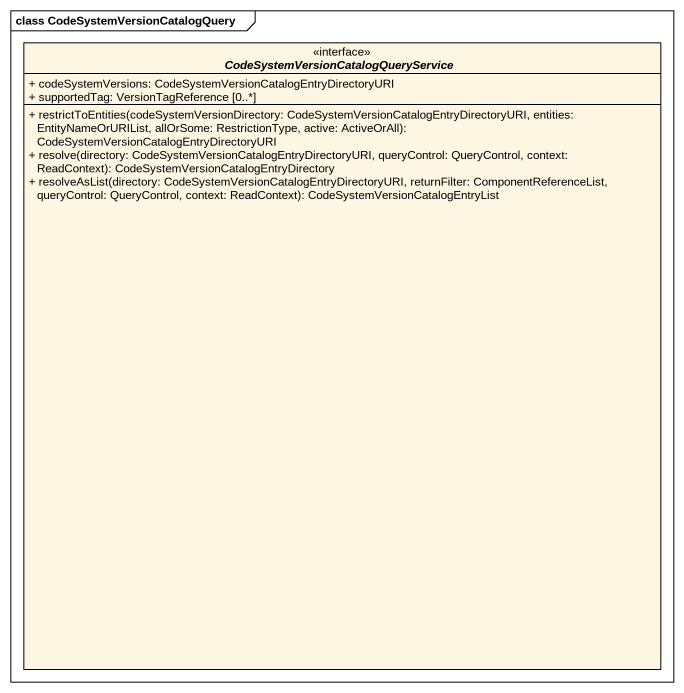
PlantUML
@startuml
mainframe class CodeSystemVersionCatalogQuery
hide circle
hide empty members
skinparam classAttributeIconSize 0
interface "CodeSystemVersionCatalogQueryService" as CodeSystemVersionCatalogQuer <<interface>> {
  + codeSystemVersions: CodeSystemVersionCatalogEntryDirectoryURI
  + supportedTag: VersionTagReference [0..*]
  + restrictToEntities(codeSystemVersionDirectory: CodeSystemVersionCatalogEntryDirectoryURI, entities: EntityNameOrURIList, allOrSome: RestrictionType, active: ActiveOrAll): CodeSystemVersionCatalogEntryDirectoryURI
  + resolve(directory: CodeSystemVersionCatalogEntryDirectoryURI, queryControl: QueryControl, context: ReadContext): CodeSystemVersionCatalogEntryDirectory
  + resolveAsList(directory: CodeSystemVersionCatalogEntryDirectoryURI, returnFilter: ComponentReferenceList, queryControl: QueryControl, context: ReadContext): CodeSystemVersionCatalogEntryList
}
@enduml
